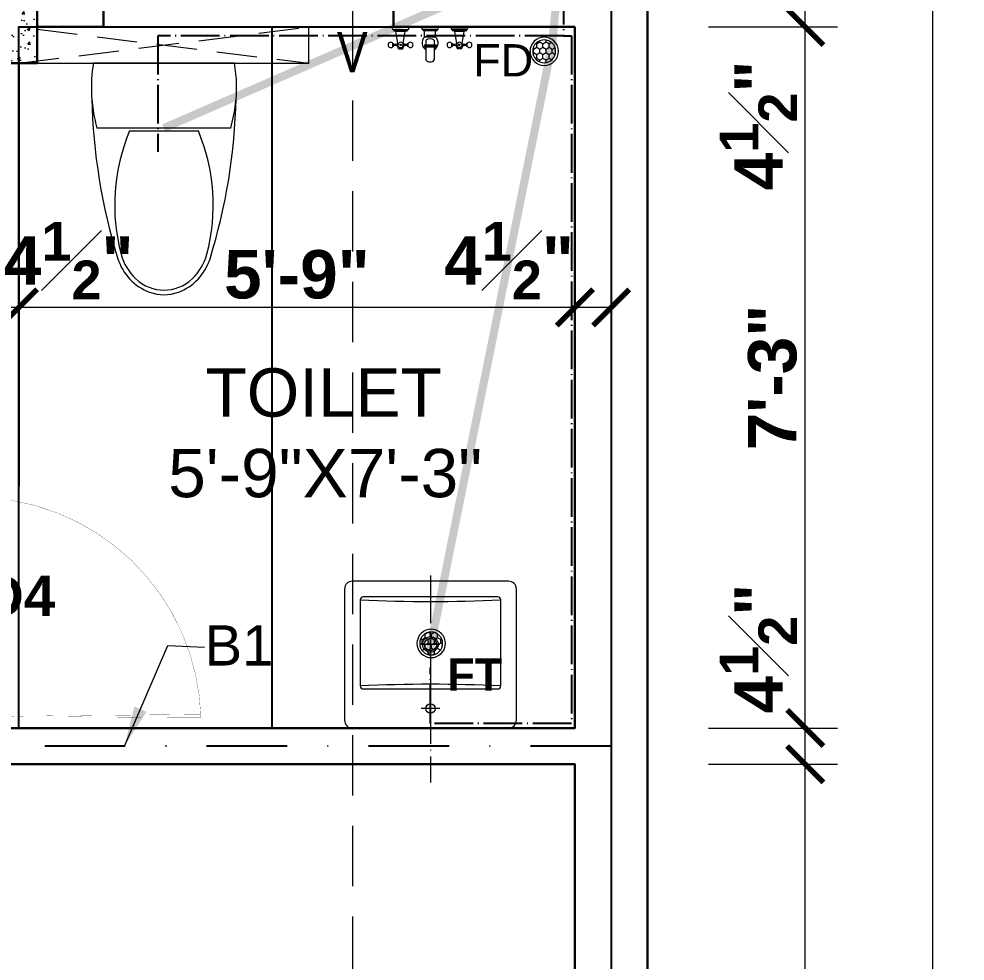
# Model space of a CAD drawing. Header units: feet. Extents: x 12125 to 16886, y -11859 to -10215.
# Drawn here: x 14050.3 to 14167.7, y -11388.4 to -11271.5 of the extents above; entities that cross this region are included whole.
import ezdxf

# ---------------------------------------------------------------- set-up
doc = ezdxf.new("R2010")
doc.units = ezdxf.units.FT
doc.header["$MEASUREMENT"] = 0
doc.header["$PDMODE"] = 2
for name, pattern in [('ACAD_ISO04W100', [30, 24, -3, 0, -3]), ('CENTER2', [1.125, 0.75, -0.125, 0.125, -0.125]), ('DASHDOT', [1, 0.5, -0.25, 0, -0.25]), ('DASHED', [0.75, 0.5, -0.25])]:
    doc.linetypes.add(name, pattern=pattern)
doc.layers.get('0').update_dxf_attribs({"lineweight": 30})
doc.layers.add('0 PL WASTE PIPE', color=5, linetype='Continuous')
for name, color, linetype, lineweight in [('BEAM', 3, 'Continuous', 15), ('BLK_1_FLR_1_BATH', 7, 'Continuous', 0), ('center line', 253, 'ACAD_ISO04W100', 5), ('DIM 01', 7, 'Continuous', 9), ('DOTTED', 15, 'DASHED', 18), ('FIX', 212, 'Continuous', 13), ('HATCH', 9, 'Continuous', 20), ('JOINERY TEXT', 193, 'Continuous', 0), ('P-SOIL', 6, 'Continuous', 18), ('P-WASTE', 130, 'Continuous', 18), ('PL-C.W.S', 90, 'ACAD_ISO04W100', 25), ('SANIT_FIXTURES', 13, 'Continuous', 15), ('SANTRY TEXT', 174, 'Continuous', 9), ('TEXT', 7, 'Continuous', 30), ('WALL', 10, 'Continuous', 30), ('WINDOW', 150, 'Continuous', 20)]:
    doc.layers.add(name, color=color, linetype=linetype, lineweight=lineweight)
doc.layers.add('BLK_1_FLR_1_BLT_UP_AREA', color=25, linetype='Continuous', true_color=0x995f4c, plot=False)
for name, color, linetype, plot in [('BLK_1_FLR_1_REGULAR_ROOM_4', 1, 'Continuous', False), ('BLK_1_FLR_1_WATER_CLOSET', 1, 'Continuous', False), ('BLK_1_FLR_1_WC_BATH', 4, 'Continuous', False)]:
    doc.layers.add(name, color=color, linetype=linetype, plot=plot)
doc.styles.add('AR. FOOT', font='arialbd.ttf')
doc.styles.add('AR. TEXT 01', font='arialbd.ttf')
doc.styles.add('p.h tex', font='techb___.ttf')
doc.styles.get("Standard").update_dxf_attribs({"font": 'ARIALN.TTF'})
doc.styles.add('TEX02', font='GARA.TTF')
doc.dimstyles.new('DIM 50', dxfattribs={"dimtxt": 6, "dimasz": 3, "dimexe": 6, "dimexo": 4, "dimgap": 0.3125, "dimtad": 1, "dimzin": 3, "dimdsep": 46, "dimlunit": 4, "dimtxsty": 'AR. TEXT 01', "dimblk": 'DOT', "dimcen": 0.09, "dimclrd": 256, "dimclre": 256, "dimclrt": 256, "dimazin": 0, "dimtfac": 0.8, "dimtofl": 0, "dimtmove": 1, "dimatfit": 3, "dimfxl": 6, "dimfxlon": 1, "dimfrac": 1, "dimtolj": 1, "dimtzin": 0, "dimlwd": -1, "dimlwe": -1, "dimarcsym": 1})

# ---------------------------------------------------------------- blocks, each defined once
blk = doc.blocks.new('D4')
for points in [[(-99.99999999417923, 1150.954666669233), (-48.39999999734573, 1150.954666669233), (-48.39999999734573, 1133.333333337214), (0, 1133.333333337214), (0, 1200), (-99.99999999417923, 1200), (-99.99999999417923, 1150.954666669233)], [(-99.99999999417923, 49.04533333076688), (-48.39999999734573, 49.04533333076688), (-48.39999999734573, 66.66666666278616), (0, 66.66666666278616), (0, 0), (-99.99999999417923, 0), (-99.99999999417923, 49.04533333076688)]]:
    blk.add_lwpolyline(points)
at = {"const_width": 1.11851519999287}
blk.add_lwpolyline([(-48.39999999734573, 1142.144000003223, 0.38341128429114), (-1083.385599992936, 51.76962119228118, 0.4142135623731)], format="xyb", dxfattribs=at)
blk.add_lwpolyline([(-1083.385599992936, 51.76962119228118), (-58.07999999960884, 51.76962119228118), (-58.07999999960884, 67.47881549099111), (-1083.385599992936, 67.47881549099111)], dxfattribs=at)
blk = doc.blocks.new('ERFE')
at = {"layer": 'WALL', "color": 3, "linetype": 'DASHED', "lineweight": 20, "ltscale": 15}
blk.add_line((80619.29687633963, -78807.71996937633), (80619.29687633963, -79458.93725213372), dxfattribs=at)
blk = doc.blocks.new('_ArchTick')
at = {"color": 0, "linetype": 'ByBlock', "const_width": 0.15}
blk.add_lwpolyline([(-0.5, -0.5), (0.5, 0.5)], dxfattribs=at)
blk = doc.blocks.new('*D56')
at = {"layer": 'Defpoints', "color": 0, "transparency": 16777216}
for p in [(14110.3702731766, -11363.95311382757), (14147.86980610565, -11363.95311382757), (14110.69619532392, -11531.95311382737)]:
    blk.add_point(p, dxfattribs=at)
at = {"layer": 'DIM 01', "transparency": 16777216}
for p, q in [((14135.86980610565, -11363.95311382757), (14151.86980610565, -11363.95311382757)), ((14147.86980610565, -11531.95311382737), (14147.86980610565, -11363.95311382757)), ((14135.86980610565, -11531.95311382737), (14151.86980610565, -11531.95311382737))]:
    blk.add_line(p, q, dxfattribs=at)
at = {"layer": 'DIM 01', "transparency": 16777216, "xscale": 4.5, "yscale": 4.5, "zscale": 4.5}
for p, rotation in [((14147.86980610565, -11363.95311382757), 90), ((14147.86980610565, -11531.95311382737), 270)]:
    blk.add_blockref('_ArchTick', p, dxfattribs=dict(at, rotation=rotation))
at = {"layer": 'DIM 01', "transparency": 16777216, "insert": (14143.80980610565, -11447.95311382747), "char_height": 6, "attachment_point": 5, "rotation": 90, "style": 'AR. TEXT 01'}
blk.add_mtext('\\A1;14\'-0"', dxfattribs=at)
blk = doc.blocks.new('*D64')
at = {"layer": 'Defpoints', "color": 0, "transparency": 16777216}
for p in [(14110.3702731766, -11359.45311382757), (14147.86980610579, -11359.45311382757), (14110.3702731766, -11363.95311382757)]:
    blk.add_point(p, dxfattribs=at)
at = {"layer": 'DIM 01', "transparency": 16777216}
for p, q in [((14135.86980610579, -11359.45311382757), (14151.86980610579, -11359.45311382757)), ((14147.86980610579, -11363.95311382757), (14147.86980610579, -11359.45311382757)), ((14135.86980610579, -11363.95311382757), (14151.86980610579, -11363.95311382757))]:
    blk.add_line(p, q, dxfattribs=at)
at = {"layer": 'DIM 01', "transparency": 16777216, "xscale": 4.5, "yscale": 4.5, "zscale": 4.5}
for p, rotation in [((14147.86980610579, -11359.45311382757), 90), ((14147.86980610579, -11363.95311382757), 270)]:
    blk.add_blockref('_ArchTick', p, dxfattribs=dict(at, rotation=rotation))
at = {"layer": 'DIM 01', "transparency": 16777216, "insert": (14142.05540610539, -11349.58791213409), "char_height": 6, "attachment_point": 5, "rotation": 90, "style": 'AR. TEXT 01'}
blk.add_mtext('\\A1;4{\\H0.800000x;\\S1#2;}"', dxfattribs=at)
blk = doc.blocks.new('*D65')
at = {"layer": 'Defpoints', "color": 0, "transparency": 16777216}
for p in [(14119.27765535157, -11272.45311382738), (14147.86980610585, -11272.45311382738), (14110.3702731766, -11359.45311382757)]:
    blk.add_point(p, dxfattribs=at)
at = {"layer": 'DIM 01', "transparency": 16777216}
for p, q in [((14135.86980610585, -11272.45311382738), (14151.86980610585, -11272.45311382738)), ((14147.86980610585, -11359.45311382757), (14147.86980610585, -11272.45311382738)), ((14135.86980610585, -11359.45311382757), (14151.86980610585, -11359.45311382757))]:
    blk.add_line(p, q, dxfattribs=at)
at = {"layer": 'DIM 01', "transparency": 16777216, "xscale": 4.5, "yscale": 4.5, "zscale": 4.5}
for p, rotation in [((14147.86980610585, -11272.45311382738), 90), ((14147.86980610585, -11359.45311382757), 270)]:
    blk.add_blockref('_ArchTick', p, dxfattribs=dict(at, rotation=rotation))
at = {"layer": 'DIM 01', "transparency": 16777216, "insert": (14143.80980610585, -11315.95311382748), "char_height": 6, "attachment_point": 5, "rotation": 90, "style": 'AR. TEXT 01'}
blk.add_mtext('\\A1;7\'-3"', dxfattribs=at)
blk = doc.blocks.new('sdddd')
at = {"layer": 'SANIT_FIXTURES'}
for p, q in [((-7792.083423948071, -3616.346162674101), (-7811.708423948073, -3616.346162674101)), ((-7792.58342394807, -3625.346162674101), (-7811.208423948071, -3625.346162674101)), ((-7806.680395787338, -3625.757878674102), (-7797.111451108803, -3625.757878674102))]:
    blk.add_line(p, q, dxfattribs=at)
blk.add_lwpolyline([(-7792.58342394807, -3625.346162674101), (-7792.076756948073, -3623.083121674103), (-7791.834176948071, -3620.889556674101), (-7791.834176948071, -3618.576229674101), (-7792.083423948071, -3616.346162674101)], dxfattribs=at)
for centre, radius, start, end in [((-7791.395923948073, -3619.731579674101), 20.592686, 170.5376780000036, 187.7399459999901), ((-7730.922888207712, -3619.479595447221), 81.01801189103007, 181.2223680168524, 197.2477400730175), ((-7872.868959688426, -3619.479595447221), 81.01801189103007, 342.7522599269825, 358.7776319831216), ((-7791.395923948073, -3619.731579674101), 20.592686, 187.7399459999901, 195.8219819999825), ((-7781.975828472768, -3636.054682683989), 26.76452538376518, 157.3737438774446, 194.7785650587811), ((-7821.816018423373, -3636.054682683989), 26.76452538376518, 345.2214349412189, 22.62625612255539), ((-7800.861930238709, -3641.037048047684), 7.232275013395811, 194.7785650587811, 226.8542646013837), ((-7802.929916657433, -3641.037048047684), 7.232275013395811, 313.1457353986163, 345.2214349412189), ((-7801.354306484106, -3641.346086278652), 7.270279032960909, 197.2477400730175, 249.5476091936273), ((-7802.437541412036, -3641.346086278652), 7.270279032960909, 290.4523908063726, 342.7522599269825), ((-7801.89592344807, -3642.140230891011), 5.720271593154731, 226.8542646013837, 313.1457353986163), ((-7801.89592394807, -3642.79838569206), 5.720271593154731, 249.5476091936273, 290.4523908063726)]:
    blk.add_arc(centre, radius, start, end, dxfattribs=at)
blk = doc.blocks.new('ddd')
at = {"layer": 'center line', "ltscale": 0.25}
blk.add_line((-759.1649536995117, -5633.062051587941), (-733.0938343068538, -5633.062051587941), dxfattribs=at)
at = {"layer": 'FIX'}
for p, q in [((-750.4793203349564, -5631.879542964188), (-750.4793203349564, -5634.244560211723)), ((-742.4084541934861, -5631.879542964188), (-742.4084541934861, -5634.244560211723)), ((-749.2968117111923, -5633.062051587941), (-752.0555297461124, -5633.062051587941)), ((-741.2259455697221, -5633.062051587941), (-743.5909628172521, -5633.062051587941))]:
    blk.add_line(p, q, dxfattribs=at)
for points in [[(-758.4517612796371, -5623.219531903188), (-758.4517612796371, -5642.904571272694, 0.4142135623731), (-757.4675093111618, -5643.888823241169), (-740.9320762407768, -5643.888823241169, 0.4142135623731), (-739.9478242723017, -5642.904571272694), (-739.9478242723017, -5623.219531903188, 0.4142135623731), (-740.9320762407768, -5622.235279934713), (-757.4675093111618, -5622.235279934713, 0.4142135623731)], [(-756.4832573426863, -5624.597484659023), (-756.4832573426863, -5641.526618516826, 0.4142135623731), (-756.0895565552963, -5641.920319304219), (-745.262784902068, -5641.920319304219, 0.4142135623731), (-744.8690841146782, -5641.526618516826), (-744.8690841146745, -5624.597484659054, 0.41421356237232), (-745.2627849020648, -5624.203783871664), (-756.0895565552963, -5624.203783871634, 0.4142135623731)]]:
    blk.add_lwpolyline(points, format="xyb", close=True, dxfattribs=at)
for centre, radius in [((-750.4793203349564, -5633.062051587941), 0.9856582300699962), ((-750.4793203349564, -5633.062051587941), 0.7888078363749385), ((-742.4084541934861, -5633.062051587941), 0.5919574426798802)]:
    blk.add_circle(centre, radius, dxfattribs=at)
for centre, radius, start, end in [((-955.3021549747315, -5633.062051587941), 199.4094488131293, 357.4539399452814, 2.54606005471874), ((-546.0501864825728, -5633.062051587941), 199.4094488131879, 177.4539399452812, 182.5460600547187)]:
    blk.add_arc(centre, radius, start, end, dxfattribs=at)
blk = doc.blocks.new('fdfff')
at = {"layer": 'FIX'}
for p, q in [((-439.9936460015013, -5099.794814732304, 0.20762841340752), (-439.9936460015013, -5098.092338620205, 0.20762841340752)), ((-439.7870236596209, -5098.078081011102, 0.22817528969225), (-439.7870236596209, -5099.809340666404, 0.20762841340752)), ((-439.6376845878258, -5098.23440669429, 0.22817528969225), (-439.6376845878258, -5099.652746658321, 0.22817528969225)), ((-438.2163880382141, -5098.639274051369, 1.070132213926159), (-439.5423170475113, -5098.413384540116, 1.070132213926159)), ((-439.5423170475113, -5098.413384540116, 1.070132213926159), (-439.5423170475113, -5099.473768812393, 1.070132213926159)), ((-437.8761535013033, -5098.079588376322, 1.070132213926159), (-438.205106988811, -5098.079588376322, 1.070132213926159)), ((-438.205106988811, -5098.079588376322, 1.070132213926159), (-438.205106988811, -5098.110718818439, 1.070132213926159)), ((-437.9572165929129, -5098.160090196818, 1.070132213926159), (-438.1241469305241, -5098.160090196818, 1.070132213926159)), ((-437.8761535013033, -5098.079588376322, 1.070132213926159), (-437.8761535013033, -5098.110718818439, 1.070132213926159)), ((-438.2163880382141, -5099.247879301241, 1.070132213926159), (-439.5423170475113, -5099.473768812393, 1.070132213926159)), ((-438.1502720053247, -5098.557215489591, 1.070132213926159), (-437.9310915181995, -5098.557215489591, 1.070132213926159)), ((-438.1502720053247, -5099.329937862909, 1.070132213926159), (-437.9310915181995, -5099.329937862909, 1.070132213926159)), ((-437.8564111968151, -5098.635829710431, 1.070132213926159), (-437.8564111968151, -5098.711869751176, 1.070132213926159)), ((-437.8564111968151, -5099.251323642151, 1.070132213926159), (-437.8564111968151, -5099.17528360142, 1.070132213926159)), ((-437.7329530385032, -5098.636270803428, 1.070132213926159), (-437.7329530385032, -5099.250882549073, 1.070132213926159)), ((-437.6711387261166, -5098.666774950295, 1.070132213926159), (-437.7329530385032, -5098.666774950295, 1.070132213926159)), ((-437.6711387261166, -5099.220378402307, 1.070132213926159), (-437.7329530385032, -5099.220378402307, 1.070132213926159)), ((-437.6711387261166, -5098.666774950295, 1.070132213926159), (-437.6711387261166, -5099.220378402307, 1.070132213926159)), ((-437.6100551688286, -5098.729148853403, 1.070132213926159), (-437.6100551688286, -5099.158004499201, 1.070132213926159)), ((-438.205106988811, -5099.807564976261, 1.070132213926159), (-438.205106988811, -5099.776434534056, 1.070132213926159)), ((-437.8761535013033, -5099.807564976261, 1.070132213926159), (-438.205106988811, -5099.807564976261, 1.070132213926159)), ((-437.9572165929129, -5099.727063155762, 1.070132213926159), (-438.1241469305241, -5099.727063155762, 1.070132213926159)), ((-437.8761535013033, -5099.807564976261, 1.070132213926159), (-437.8761535013033, -5099.776434534056, 1.070132213926159)), ((-439.9936460015013, -5101.40166845412, -0.64357942327109), (-439.9936460015013, -5103.104144566191, -0.64357942327109)), ((-439.7870236596209, -5101.387410844953, -0.62303254698635), (-439.7870236596209, -5103.118670500254, -0.64357942327109)), ((-439.6376845878258, -5101.544018196008, -0.62303254698635), (-439.6376845878258, -5102.962076492151, -0.62303254698635)), ((-438.9074385237178, -5101.628709930708, 1.070132213926159), (-438.9074385237178, -5102.899841888831, 1.070132213926159)), ((-438.0423340749984, -5102.888360252912, 1.070132213926159), (-438.0423340749984, -5101.579353504671, 1.070132213926159)), ((-438.0177171031244, -5102.894312139317, 1.070132213926159), (-438.0177171031244, -5101.573401618288, 1.070132213926159)), ((-437.8198283457022, -5101.573401618288, 1.070132213926159), (-437.8198283457022, -5102.894312139317, 1.070132213926159)), ((-437.7952113737118, -5101.579353504671, 1.070132213926159), (-437.7952113737118, -5102.888360252912, 1.070132213926159)), ((-438.9422280378346, -5101.643157002909, 1.070132213926159), (-439.6376845878258, -5101.643157002909, 1.070132213926159)), ((-438.9422280378346, -5101.643157002909, 1.070132213926159), (-438.9422280378346, -5102.885394816667, 1.070132213926159)), ((-438.5638060339259, -5101.784066761458), (-438.0423340749984, -5101.784066761458)), ((-437.7952113737118, -5101.784066761458), (-436.3390548183232, -5101.784066761458)), ((-438.9422280378346, -5102.885394816667, 1.070132213926159), (-439.6376845878258, -5102.885394816667, 1.070132213926159)), ((-438.5638060339259, -5102.74448505808), (-438.0423340749984, -5102.74448505808)), ((-437.7952113737118, -5102.74448505808), (-436.3390548183232, -5102.74448505808)), ((-439.9936460015013, -5104.733495657638, 0.20762841340752), (-439.9936460015013, -5106.435971769708, 0.20762841340752)), ((-439.7870236596209, -5106.450229378868, 0.22817528969225), (-439.7870236596209, -5104.718969723559, 0.20762841340752)), ((-437.8761535013033, -5104.720745413695, 1.070132213926159), (-438.205106988811, -5104.720745413695, 1.070132213926159)), ((-438.205106988811, -5104.720745413695, 1.070132213926159), (-438.205106988811, -5104.751875855887, 1.070132213926159)), ((-437.9572165929129, -5104.801247234149, 1.070132213926159), (-438.1241469305241, -5104.801247234149, 1.070132213926159)), ((-437.8761535013033, -5104.720745413695, 1.070132213926159), (-437.8761535013033, -5104.751875855887, 1.070132213926159)), ((-439.6376845878258, -5106.293903695674, 0.22817528969225), (-439.6376845878258, -5104.875563731662, 0.22817528969225)), ((-438.2163880382141, -5105.280431088729, 1.070132213926159), (-439.5423170475113, -5105.054541577519, 1.070132213926159)), ((-439.5423170475113, -5105.054541577519, 1.070132213926159), (-439.5423170475113, -5106.114925849761, 1.070132213926159)), ((-438.2163880382141, -5105.889036338595, 1.070132213926159), (-439.5423170475113, -5106.114925849761, 1.070132213926159)), ((-438.1502720053247, -5105.198372526995, 1.070132213926159), (-437.9310915181995, -5105.198372526995, 1.070132213926159)), ((-437.8564111968151, -5105.276986747828, 1.070132213926159), (-437.8564111968151, -5105.353026788449, 1.070132213926159)), ((-437.8564111968151, -5105.892480679511, 1.070132213926159), (-437.8564111968151, -5105.816440638811, 1.070132213926159)), ((-437.7329530385032, -5105.892039586477, 1.070132213926159), (-437.7329530385032, -5105.277427840883, 1.070132213926159)), ((-437.6711387261166, -5105.307931987656, 1.070132213926159), (-437.7329530385032, -5105.307931987656, 1.070132213926159)), ((-437.6711387261166, -5105.861535439689, 1.070132213926159), (-437.7329530385032, -5105.861535439689, 1.070132213926159)), ((-437.6711387261166, -5105.861535439689, 1.070132213926159), (-437.6711387261166, -5105.307931987656, 1.070132213926159)), ((-437.6100551688286, -5105.799161536561, 1.070132213926159), (-437.6100551688286, -5105.370305890772, 1.070132213926159)), ((-438.205106988811, -5106.448722013643, 1.070132213926159), (-438.205106988811, -5106.417591571428, 1.070132213926159)), ((-437.8761535013033, -5106.448722013643, 1.070132213926159), (-438.205106988811, -5106.448722013643, 1.070132213926159)), ((-438.1502720053247, -5105.971094900327, 1.070132213926159), (-437.9310915181995, -5105.971094900327, 1.070132213926159)), ((-437.9572165929129, -5106.368220193107, 1.070132213926159), (-438.1241469305241, -5106.368220193107, 1.070132213926159)), ((-437.8761535013033, -5106.448722013643, 1.070132213926159), (-437.8761535013033, -5106.417591571428, 1.070132213926159))]:
    blk.add_line(p, q, dxfattribs=at)
for centre in [(-438.0406817617186, -5098.943576676255, -0.5864398341488803), (-438.0406817617186, -5105.584733713709, -0.5864398341488803)]:
    blk.add_circle(centre, 0.0820232687790191, dxfattribs=at)
for centre, radius, start, end in [((-439.8887157135177, -5098.108106581727, 0.20762841340752), 0.1061084065881228, 16.58870761552081, 171.4540590152905), ((-439.7190729585997, -5098.057221847092, 0.22817528969225), 0.0710019746964819, 196.8581806348353, 267.4116657366103), ((-439.7263056866067, -5098.218159492842, 0.22817528969225), 0.0900981171500153, 349.6111421854599, 87.43871116543016), ((-439.6717213939118, -5098.521132158378, 1.070132213926159), 0.1683895308833376, 39.7822189855939, 78.33837664191098), ((-438.0406817617186, -5097.833033056319, 0.19733891487661), 0.2960358240422817, 303.6067164626585, 236.3932835373415), ((-438.1328376815071, -5098.083294132042, 1.070132213926159), 0.0772979055238589, 200.7807033480267, 276.5323884085066), ((-439.3257287006126, -5098.280465544776, 1.070132213926159), 1.207596362525283, 346.7515409576356, 5.720845926215266), ((-436.7556348228244, -5098.280465544776, 1.070132213926159), 1.207596362525283, 174.2791540737846, 193.2484590423643), ((-437.9484228086075, -5098.083294132042, 1.070132213926159), 0.0772979055238589, 263.4676115914934, 339.2192966519734), ((-439.6717213939118, -5099.36602119419, 1.070132213926159), 0.1683895308833376, 281.6616233580891, 320.2177810144061), ((-438.0406817617186, -5098.943576676255, -0.5864398341488803), 0.2960468548223106, 125.8538504705797, 234.1461495294202), ((-438.0979048660083, -5098.66714936601, 1.070132213926159), 0.1217693494315759, 115.4708534690639, 197.4312066331036), ((-438.0979048660083, -5099.220003986506, 1.070132213926159), 0.1217693494315759, 162.5687933668963, 244.5291465309361), ((-438.0406817617186, -5098.943576676255, -0.5864398341488803), 0.2960468548223106, 234.1461495294202, 125.8538504705797), ((-439.3257287006126, -5099.606687807725, 1.070132213926159), 1.207596362525283, 354.2791540737847, 13.24845904236436), ((-436.7556348228244, -5099.606687807725, 1.070132213926159), 1.207596362525283, 166.7515409576356, 185.7208459262151), ((-437.9834586575161, -5098.66714936601, 1.070132213926159), 0.1217693494315759, 342.5687933668964, 64.5291465309361), ((-437.9834586575161, -5099.220003986506, 1.070132213926159), 0.1217693494315759, 295.4708534690638, 17.43120663310359), ((-437.7951816226121, -5098.775857415471, 1.070132213926159), 0.1528293785214648, 65.97238845840135, 113.6181989813814), ((-437.7951816226121, -5099.11129593711, 1.070132213926159), 0.1528293785214648, 246.3818010186186, 294.0276115415987), ((-437.6874965070165, -5098.743891237326, 1.070132213926159), 0.0788320919670414, 10.77833825125858, 78.02402359804032), ((-437.6874965070165, -5099.143262115255, 1.070132213926159), 0.0788320919670414, 281.9759764019597, 349.2216617487414), ((-439.8887157135177, -5099.779046770782, 0.20762841340752), 0.1061084065881228, 188.5459409847095, 343.4112923844792), ((-439.7190729585997, -5099.829931505403, 0.22817528969225), 0.0710019746964819, 92.5883342633898, 163.1418193651646), ((-439.7263056866067, -5099.66899385977, 0.22817528969225), 0.0900981171500153, 272.5612888345698, 10.38885781454017), ((-438.0406817617186, -5100.054120296249, 0.19733891487661), 0.2960358240422817, 123.6067164626584, 56.39328353734151), ((-438.1328376815071, -5099.803859220461, 1.070132213926159), 0.0772979055238589, 83.46761159149342, 159.2192966519733), ((-437.9484228086075, -5099.803859220461, 1.070132213926159), 0.0772979055238589, 20.78070334802668, 96.53238840850656), ((-439.8887157135177, -5101.417436415628, -0.64357942327109), 0.1061084065881228, 16.58870761552081, 171.4540590152905), ((-439.7190729585997, -5101.366551680943, -0.62303254698635), 0.0710019746964819, 196.8581806348353, 267.4116657366103), ((-439.7379514951023, -5101.537042764008, -0.62303254698635), 0.1005092501170441, 356.0204226082332, 81.02943074122697), ((-438.9406922832129, -5101.597743930375, 1.070132213926159), 0.0454390328152913, 268.0631406409744, 317.0402371382626), ((-438.2591341615189, -5102.264275909736, 0.2274752523048), 0.9073167708099047, 31.95566866844981, 135.6046319082383), ((-437.9187727243988, -5102.036518843888, 1.070132213926159), 0.4735689546355308, 74.87562468803317, 105.1243753119668), ((-437.9772300153272, -5102.26426442853), 0.7580641298657237, 140.694691672089, 219.305308327911), ((-436.7657116207118, -5102.264275909736), 0.642368160172695, 311.6204880951193, 48.37951190488075), ((-439.8887157135177, -5103.088376604659, -0.64357942327109), 0.1061084065881228, 188.5459409847095, 343.4112923844792), ((-439.7190729585997, -5103.13926133934, -0.62303254698635), 0.0710019746964819, 92.5883342633898, 163.1418193651646), ((-439.7379514951023, -5102.969051924148, -0.62303254698635), 0.1005092501170441, 278.970569258773, 3.97957739176681), ((-438.9406922832129, -5102.930807889258, 1.070132213926159), 0.0454390328152913, 42.95976286234757, 91.93685935902559), ((-438.2591341615189, -5102.264275909736, 0.2274752523048), 0.9073167708099047, 224.3953680917617, 328.0443313315501), ((-437.9187727243988, -5102.431194913719, 1.070132213926159), 0.4735689546355308, 254.8756246880333, 285.1243753119667), ((-439.8887157135177, -5104.749263619094, 0.20762841340752), 0.1061084065881228, 16.58870761552081, 171.4540590152905), ((-439.7190729585997, -5104.698378884473, 0.22817528969225), 0.0710019746964819, 196.8581806348353, 267.4116657366103), ((-439.7263056866067, -5104.859316530208, 0.22817528969225), 0.0900981171500153, 349.6111421854599, 87.43871116543016), ((-438.0406817617186, -5104.474190093693, 0.19733891487661), 0.2960358240422817, 303.6067164626585, 236.3932835373415), ((-438.1328376815071, -5104.724451169408, 1.070132213926159), 0.0772979055238589, 200.7807033480267, 276.5323884085066), ((-439.3257287006126, -5104.921622582267, 1.070132213926159), 1.207596362525283, 346.7515409576356, 5.720845926215266), ((-436.7556348228244, -5104.921622582267, 1.070132213926159), 1.207596362525283, 174.2791540737846, 193.2484590423643), ((-437.9484228086075, -5104.724451169408, 1.070132213926159), 0.0772979055238589, 263.4676115914934, 339.2192966519734), ((-439.6286175491114, -5105.077071024918, 1.070132213926159), 0.089192783151332, 14.63098900816078, 95.83457521870675), ((-438.0406817617186, -5105.584733713709, -0.5864398341488803), 0.2960468548223106, 125.8538504705797, 234.1461495294202), ((-438.0979048660083, -5105.308306403407, 1.070132213926159), 0.1217693494315759, 115.4708534690639, 197.4312066331036), ((-438.0979048660083, -5105.861161023888, 1.070132213926159), 0.1217693494315759, 162.5687933668963, 244.5291465309361), ((-438.0406817617186, -5105.584733713709, -0.5864398341488803), 0.2960468548223106, 234.1461495294202, 125.8538504705797), ((-437.9834586575161, -5105.308306403407, 1.070132213926159), 0.1217693494315759, 342.5687933668964, 64.5291465309361), ((-437.9834586575161, -5105.861161023888, 1.070132213926159), 0.1217693494315759, 295.4708534690638, 17.43120663310359), ((-437.7951816226121, -5105.417014452876, 1.070132213926159), 0.1528293785214648, 65.97238845840135, 113.6181989813814), ((-437.7951816226121, -5105.752452974477, 1.070132213926159), 0.1528293785214648, 246.3818010186186, 294.0276115415987), ((-437.6874965070165, -5105.38504827473, 1.070132213926159), 0.0788320919670414, 10.77833825125858, 78.02402359804032), ((-437.6874965070165, -5105.784419152609, 1.070132213926159), 0.0788320919670414, 281.9759764019597, 349.2216617487414), ((-439.8887157135177, -5106.42020380818, 0.20762841340752), 0.1061084065881228, 188.5459409847095, 343.4112923844792), ((-439.7190729585997, -5106.471088542879, 0.22817528969225), 0.0710019746964819, 92.5883342633898, 163.1418193651646), ((-439.7263056866067, -5106.310150897129, 0.22817528969225), 0.0900981171500153, 272.5612888345698, 10.38885781454017), ((-439.6286175491114, -5106.092396402408, 1.070132213926159), 0.089192783151332, 264.1654247812933, 345.3690109918392), ((-438.0406817617186, -5106.695277333725, 0.19733891487661), 0.2960358240422817, 123.6067164626584, 56.39328353734151), ((-438.1328376815071, -5106.445016257822, 1.070132213926159), 0.0772979055238589, 83.46761159149342, 159.2192966519733), ((-439.3257287006126, -5106.247844845158, 1.070132213926159), 1.207596362525283, 354.2791540737847, 13.24845904236436), ((-436.7556348228244, -5106.247844845158, 1.070132213926159), 1.207596362525283, 166.7515409576356, 185.7208459262151), ((-437.9484228086075, -5106.445016257822, 1.070132213926159), 0.0772979055238589, 20.78070334802668, 96.53238840850656)]:
    blk.add_arc(centre, radius, start, end, dxfattribs=at)
blk = doc.blocks.new('*D137')
at = {"layer": 'Defpoints', "color": 0, "transparency": 16777216}
for p in [(14119.27765535157, -11267.95311382738), (14147.86980610594, -11267.95311382738), (14119.27765535157, -11272.45311382738)]:
    blk.add_point(p, dxfattribs=at)
at = {"layer": 'DIM 01', "transparency": 16777216}
for p, q in [((14135.86980610594, -11267.95311382738), (14151.86980610594, -11267.95311382738)), ((14147.86980610594, -11272.45311382738), (14147.86980610594, -11267.95311382738)), ((14135.86980610594, -11272.45311382738), (14151.86980610594, -11272.45311382738))]:
    blk.add_line(p, q, dxfattribs=at)
at = {"layer": 'DIM 01', "transparency": 16777216, "xscale": 4.5, "yscale": 4.5, "zscale": 4.5}
for p, rotation in [((14147.86980610594, -11267.95311382738), 90), ((14147.86980610594, -11272.45311382738), 270)]:
    blk.add_blockref('_ArchTick', p, dxfattribs=dict(at, rotation=rotation))
at = {"layer": 'DIM 01', "transparency": 16777216, "insert": (14142.05540610562, -11284.66549376523), "char_height": 6, "attachment_point": 5, "rotation": 90, "style": 'AR. TEXT 01'}
blk.add_mtext('\\A1;4{\\H0.800000x;\\S1#2;}"', dxfattribs=at)
blk = doc.blocks.new('*D146')
at = {"layer": 'Defpoints', "color": 0, "transparency": 16777216}
for p in [(14111.49684385872, -10934.95311382776), (14163.70377904877, -10934.95311382776), (14119.27765535156, -11540.95311382738)]:
    blk.add_point(p, dxfattribs=at)
at = {"layer": 'DIM 01', "transparency": 16777216}
for p, q in [((14151.70377904877, -10934.95311382776), (14167.70377904877, -10934.95311382776)), ((14163.70377904877, -11540.95311382738), (14163.70377904877, -10934.95311382776)), ((14151.70377904877, -11540.95311382738), (14167.70377904877, -11540.95311382738))]:
    blk.add_line(p, q, dxfattribs=at)
at = {"layer": 'DIM 01', "transparency": 16777216, "xscale": 4.5, "yscale": 4.5, "zscale": 4.5}
for p, rotation in [((14163.70377904877, -10934.95311382776), 90), ((14163.70377904877, -11540.95311382738), 270)]:
    blk.add_blockref('_ArchTick', p, dxfattribs=dict(at, rotation=rotation))
at = {"layer": 'DIM 01', "transparency": 16777216, "insert": (14159.64377904877, -11237.95311382757), "char_height": 6, "attachment_point": 5, "rotation": 90, "style": 'AR. TEXT 01'}
blk.add_mtext('\\A1;50\'-6"', dxfattribs=at)
blk = doc.blocks.new('*D149')
at = {"layer": 'Defpoints', "color": 0, "transparency": 16777216}
for p in [(14119.27765535156, -11307.25307233145), (14119.27765535156, -11309.54713184464), (14123.77765535156, -11309.54713184464)]:
    blk.add_point(p, dxfattribs=at)
at = {"layer": 'DIM 01', "transparency": 16777216}
for p, q in [((14119.27765535156, -11305.54713184464), (14119.27765535156, -11303.25307233145)), ((14123.77765535156, -11305.54713184464), (14123.77765535156, -11303.25307233145)), ((14123.77765535156, -11307.25307233145), (14119.27765535156, -11307.25307233145))]:
    blk.add_line(p, q, dxfattribs=at)
at = {"layer": 'DIM 01', "transparency": 16777216, "xscale": 4.5, "yscale": 4.5, "zscale": 4.5, "rotation": 180}
blk.add_blockref('_ArchTick', (14119.27765535156, -11307.25307233145), dxfattribs=at)
at = {"layer": 'DIM 01', "transparency": 16777216, "xscale": 4.5, "yscale": 4.5, "zscale": 4.5}
blk.add_blockref('_ArchTick', (14123.77765535156, -11307.25307233145), dxfattribs=at)
at = {"layer": 'DIM 01', "transparency": 16777216, "insert": (14111.1129912827, -11301.43867233145), "char_height": 6, "attachment_point": 5, "style": 'AR. TEXT 01'}
blk.add_mtext('\\A1;4{\\H0.800000x;\\S1#2;}"', dxfattribs=at)
blk = doc.blocks.new('*D150')
at = {"layer": 'Defpoints', "color": 0, "transparency": 16777216}
for p in [(14050.27765535154, -11307.25307233142), (14050.27765535154, -11307.25307233145), (14119.27765535156, -11309.54713184464)]:
    blk.add_point(p, dxfattribs=at)
at = {"layer": 'DIM 01', "transparency": 16777216}
for p, q in [((14050.27765535154, -11303.25307233142), (14050.27765535154, -11303.25307233145)), ((14119.27765535156, -11305.54713184464), (14119.27765535156, -11303.25307233145)), ((14119.27765535156, -11307.25307233145), (14050.27765535154, -11307.25307233145))]:
    blk.add_line(p, q, dxfattribs=at)
at = {"layer": 'DIM 01', "transparency": 16777216, "xscale": 4.5, "yscale": 4.5, "zscale": 4.5, "rotation": 180}
blk.add_blockref('_ArchTick', (14050.27765535154, -11307.25307233145), dxfattribs=at)
at = {"layer": 'DIM 01', "transparency": 16777216, "xscale": 4.5, "yscale": 4.5, "zscale": 4.5}
blk.add_blockref('_ArchTick', (14119.27765535156, -11307.25307233145), dxfattribs=at)
at = {"layer": 'DIM 01', "transparency": 16777216, "insert": (14084.77765535155, -11303.18707233145), "char_height": 6, "attachment_point": 5, "style": 'AR. TEXT 01'}
blk.add_mtext('\\A1;5\'-9"', dxfattribs=at)
blk = doc.blocks.new('*D151')
at = {"layer": 'Defpoints', "color": 0, "transparency": 16777216}
for p in [(14045.77765535154, -11307.25307233145), (14050.27765535154, -11307.25307233142), (14045.77765535154, -11313.4489515853)]:
    blk.add_point(p, dxfattribs=at)
at = {"layer": 'DIM 01', "transparency": 16777216}
for p, q in [((14045.77765535154, -11309.4489515853), (14045.77765535154, -11303.25307233145)), ((14050.27765535154, -11303.25307233142), (14050.27765535154, -11303.25307233145)), ((14050.27765535154, -11307.25307233145), (14045.77765535154, -11307.25307233145))]:
    blk.add_line(p, q, dxfattribs=at)
at = {"layer": 'DIM 01', "transparency": 16777216, "xscale": 4.5, "yscale": 4.5, "zscale": 4.5, "rotation": 180}
blk.add_blockref('_ArchTick', (14045.77765535154, -11307.25307233145), dxfattribs=at)
at = {"layer": 'DIM 01', "transparency": 16777216, "xscale": 4.5, "yscale": 4.5, "zscale": 4.5}
blk.add_blockref('_ArchTick', (14050.27765535154, -11307.25307233145), dxfattribs=at)
at = {"layer": 'DIM 01', "transparency": 16777216, "insert": (14056.46026448531, -11301.43867233145), "char_height": 6, "attachment_point": 5, "style": 'AR. TEXT 01'}
blk.add_mtext('\\A1;4{\\H0.800000x;\\S1#2;}"', dxfattribs=at)
blk = doc.blocks.new('SDSD')
at = {"layer": 'P-WASTE'}
h = blk.add_hatch(dxfattribs=at)
h.set_pattern_fill('HONEY', color=1, scale=5, angle=89.99999999999999, style=0)
h.set_pattern_definition([(90, (-50211.70994705233, 107515.0274732832), (-0.9610410944236026, 1.664572011413838), [1.109714674275892, -2.219429348551784]), (210.0000000065067, (-50211.70994705233, 107515.0274732832), (-0.9610411007230739, -1.664572007776834), [1.109714674057612, -2.219429348115224]), (149.9999999934931, (-50211.70994705233, 107515.0274732832), (-1.922082195146676, 3.6370019e-09), [-2.219429348115224, 1.109714674057612])])
edge = h.paths.add_edge_path()
edge.add_ellipse((782.6991829816105, -7166.742797922514), major_axis=(2.510997668090563, 2.510997668090568), ratio=0.9999999999971, start_angle=0, end_angle=360, ccw=False)
at = {"layer": 'P-WASTE', "extrusion": (0, 0, -1)}
for centre, major_axis, ratio, start_param, end_param in [((782.6991829816105, -7166.742797922309), (3.113637108428522, 3.113637108428522), 0.99999999999766, 3.141592653458931, 9.424777960638515), ((782.6991829816105, -7166.742797922514), (3.113637108428516, 3.113637108428521), 0.9999999999953298, 3.141592653458931, 9.424777960638515), ((782.6991829816105, -7166.742797922309), (2.510997668090565, 2.510997668090568), 0.9999999999971, 3.141592653459396, 9.424777960638982), ((782.6991829816105, -7166.742797922514), (2.510997668090565, 2.510997668090568), 0.9999999999971, 3.141592653459396, 9.424777960638982)]:
    blk.add_ellipse(centre, major_axis=major_axis, ratio=ratio, start_param=start_param, end_param=end_param, dxfattribs=at)
blk = doc.blocks.new('_Dot')
at = {"color": 0, "linetype": 'ByBlock', "lineweight": -2}
blk.add_line((-0.5, 0), (-1, 0), dxfattribs=at)
at = {"color": 0, "linetype": 'ByBlock', "const_width": 0.5}
blk.add_lwpolyline([(-0.25, 0, 1), (0.25, 0, 1)], format="xyb", close=True, dxfattribs=at)
blk = doc.blocks.new('WQE')
at = {"layer": 'HATCH', "ltscale": 5}
h = blk.add_hatch(dxfattribs=at)
h.set_pattern_fill('AR-CONC', color=256, scale=0.5)
h.set_pattern_definition([(50, (39240.48538057446, 33104.27790555694), (3.586300913003767, -0.3137606749129755), [0.375, -4.125]), (355, (39240.48538057446, 33104.27790555694), (-0.6937566680650002, 3.760960668500056), [0.3, -3.299999999999998]), (100.45144446, (39240.78423897947, 33104.25175883693), (2.89254423363556, 3.447199954843146), [0.3187009599999995, -3.505710559999995]), (46.18419999999998, (39240.48538057446, 33105.27790555693), (5.33620665335786, -0.8275964039653825), [0.5624999999999992, -6.187499999999992]), (96.63563549, (39240.93006429946, 33105.20893902193), (4.673309728371141, 4.870593003872752), [0.47805171, -5.258568799999999]), (351.1841639899997, (39240.48538057446, 33105.27790555693), (4.673309725273866, 4.87059300134995), [0.45, -4.950000004999997]), (21, (39240.98538057446, 33105.02790555693), (2.984535260592307, -2.013094453326694), [0.375, -4.125]), (326.0000000000001, (39240.98538057446, 33105.02790555693), (1.216576659607909, 3.625750225234265), [0.3, -3.299999999999998]), (71.45144473999999, (39241.23409184446, 33104.86014768694), (4.201111883649856, 1.612655764031769), [0.31870095, -3.505710559999998]), (37.5, (39240.48538057446, 33104.27790555694), (0.0607992765864533, 1.664469269156557), [0, -3.259999999999998, 0, -3.35, 0, -3.3125]), (7.499999999999999, (39240.48538057446, 33104.27790555694), (1.315347687210743, 1.972058559411801), [0, -1.909999999999999, 0, -3.185, 0, -1.262499999999999]), (327.5, (39239.37038057447, 33104.27790555694), (2.669112180862045, -0.1127743586718988), [0, -1.25, 0, -3.9, 0, -5.174999999999998]), (317.5, (39238.87038057447, 33104.27790555694), (2.915930846711931, 0.5005249116615886), [0, -1.625, 0, -2.589999999999998, 0, -3.674999999999998])])
h.paths.add_polyline_path([(114076.7902746331, -42444.74044001671), (114076.7902746331, -42453.74044001672), (114085.7902746331, -42453.74044001672), (114085.7902746331, -42444.74044001671)])
at = {"layer": 'WALL', "color": 6, "ltscale": 5}
blk.add_lwpolyline([(114076.7902746331, -42444.74044001671), (114085.7902746331, -42444.74044001671), (114085.7902746331, -42453.74044001672), (114076.7902746331, -42453.74044001672)], close=True, dxfattribs=at)

msp = doc.modelspace()

# ---------------------------------------------------------------- linework, layer by layer
at = {"layer": '0 PL WASTE PIPE', "color": 4, "linetype": 'CENTER2', "lineweight": 0, "ltscale": 5, "const_width": 1}
msp.add_lwpolyline([(14101.25898519505, -11349.85256238149), (14116.475880667, -11274.46352562565), (14117.72517854259, -11261.20346279599)], dxfattribs=at)
at = {"layer": 'BEAM', "linetype": 'DASHDOT', "lineweight": 25, "ltscale": 20}
msp.add_line((14123.77765535156, -11361.70311382783), (13978.27765535156, -11361.70311382783), dxfattribs=at)
at = {"layer": 'BLK_1_FLR_1_BATH', "color": 3}
msp.add_lwpolyline([(14081.64649074739, -11359.4531138276), (14081.64649074739, -11272.45311382737), (14119.27765535157, -11272.45311382737), (14119.27765535157, -11359.4531138276)], close=True, dxfattribs=at)
at = {"layer": 'BLK_1_FLR_1_BLT_UP_AREA', "color": 25}
msp.add_lwpolyline([(13772.77765535156, -10934.95311382737), (14123.77765535156, -10934.95311382737), (14123.77765535156, -11540.95311382738), (13772.77765535156, -11540.95311382738), (13772.77765535156, -10934.95311382737)], dxfattribs=at)
at = {"layer": 'BLK_1_FLR_1_REGULAR_ROOM_4', "color": 1}
msp.add_lwpolyline([(13987.2776553517, -11363.95311382759), (14119.27765535156, -11363.95311382758), (14119.27765535156, -11531.95311382738), (13987.2776553517, -11531.95311382739)], close=True, dxfattribs=at)
at = {"layer": 'BLK_1_FLR_1_WATER_CLOSET', "color": 3}
msp.add_lwpolyline([(14081.64649074739, -11359.4531138276), (14050.27765535156, -11359.4531138276), (14050.27765535156, -11272.45311382737), (14081.64649074739, -11272.45311382737)], close=True, dxfattribs=at)
at = {"layer": 'BLK_1_FLR_1_WC_BATH', "color": 3, "true_color": 0x00ff00}
msp.add_lwpolyline([(14119.27765535169, -11272.45311382737), (14119.27765535169, -11359.4531138276), (14050.27765535154, -11359.4531138276), (14050.27765535154, -11272.45311382737), (14119.27765535169, -11272.45311382737)], close=True, dxfattribs=at)
at = {"layer": 'center line'}
msp.add_line((14123.77765535156, -11558.95311382735), (14123.77765535156, -10934.95311382737), dxfattribs=at)
at = {"layer": 'DOTTED', "ltscale": 10}
for p, q in [((14050.27765535156, -11276.95311382715), (14086.27765535156, -11272.45311382718)), ((14052.52765535153, -11272.73436382718), (14086.27765535156, -11276.95311382718))]:
    msp.add_line(p, q, dxfattribs=at)
at = {"layer": 'P-SOIL', "linetype": 'DASHED', "lineweight": 18, "ltscale": 10, "const_width": 1}
msp.add_lwpolyline([(14068.27765535157, -11284.99104771508), (14111.29083071442, -11266.25386605392)], dxfattribs=at)
at = {"layer": 'PL-C.W.S', "ltscale": 0.2}
for points in [[(14117.87545477982, -11267.32786140888), (14117.87545477982, -11273.53286421848), (14067.51929274749, -11273.53286421848), (14067.51929274749, -11287.93692678186)], [(14117.87545477982, -11273.53286421848), (14118.85226188553, -11273.53286421848), (14118.85226188553, -11358.86941137784), (14101.35154339623, -11358.86941137784), (14101.35154339623, -11351.95242452792)]]:
    msp.add_lwpolyline(points, dxfattribs=at)
at = {"layer": 'SANIT_FIXTURES'}
for p, q in [((14086.27765535156, -11276.95311382718), (14086.27765535156, -11272.45311382719)), ((14050.27765535156, -11276.95311382715), (14086.27765535156, -11276.95311382718))]:
    msp.add_line(p, q, dxfattribs=at)
at = {"layer": 'WALL', "ltscale": 10}
for p, q in [((14128.27765535156, -11558.95311382735), (14128.27765535156, -10934.95311382737)), ((14050.27765535156, -11272.45311382738), (14050.27765535156, -11272.45311382738)), ((14050.27765535154, -11272.45311382737), (14050.27765535154, -11272.45311382737)), ((14119.27765535157, -11272.45311382738), (14119.27765535156, -11290.45311382738)), ((14119.27765535157, -11290.45311382738), (14119.27765535154, -11359.45311382757)), ((14119.27765535156, -11363.95311382763), (14119.27765535156, -11435.95311382737))]:
    msp.add_line(p, q, dxfattribs=at)
at = {"layer": 'WALL', "ltscale": 5}
for p, q in [((14060.77765535156, -11272.45311382737), (14060.77765535156, -11267.95311382737)), ((14096.77765535154, -11267.95311382737), (14096.77765535153, -11272.45311382735)), ((14052.52765535153, -11272.45311382737), (14060.77765535156, -11272.45311382737)), ((14096.77765535154, -11272.45311382735), (14102.77765535157, -11272.45311382737)), ((14102.77765535157, -11272.45311382737), (14119.27765535156, -11272.45311382737)), ((14050.27765535153, -11329.45311382756), (14050.27765535154, -11276.95311382715)), ((14045.77765535154, -11359.45311382756), (14119.27765535154, -11359.45311382757)), ((14045.77765535154, -11363.95311382756), (14119.27765535156, -11363.95311382757))]:
    msp.add_line(p, q, dxfattribs=at)
at = {"layer": 'WINDOW', "ltscale": 10}
msp.add_line((14060.77765535156, -11272.45311382737), (14096.77765535154, -11272.45311382735), dxfattribs=at)

# ---------------------------------------------------------------- block references
at = {"layer": '0 PL WASTE PIPE', "color": 4, "linetype": 'CENTER2', "lineweight": 0, "ltscale": 5}
msp.add_blockref('ERFE', (-66527.6178532258, 67897.38801829913), dxfattribs=at)
at = {"layer": 'DIM 01'}
msp.add_blockref('WQE', (-100033.2626192816, 31176.78732618935), dxfattribs=at)
at = {"layer": 'FIX'}
for name, p, xscale, yscale, zscale, rotation in [('fdfff', (19713.79139500039, -11756.52087020431, 1.65556526346197), 1.10000000000582, 1.10000000000582, 1.10000000000582, 269.9999999999815), ('ddd', (19649.03298542027, -12088.18551108977), 0.98484294886476, 0.98484294886476, 0.98484294886476, 270)]:
    msp.add_blockref(name, p, dxfattribs=dict(at, xscale=xscale, yscale=yscale, zscale=zscale, rotation=rotation))
at = {"layer": 'P-WASTE', "xscale": 0.40000000000146, "yscale": 0.40000000000146, "zscale": 0.40000000000146}
for p in [(13802.39180840597, -8408.770805513539), (13788.36321471324, -8482.260764451179)]:
    msp.add_blockref('SDSD', p, dxfattribs=at)
at = {"layer": 'SANIT_FIXTURES', "xscale": 0.89310376532376, "yscale": 0.89310376532376, "zscale": 0.89310376532376}
msp.add_blockref('sdddd', (21036.18028169367, -8047.18073922881), dxfattribs=at)
at = {"layer": 'WALL', "ltscale": 5, "xscale": -0.025, "yscale": 0.025, "zscale": 0.025, "rotation": 359.9999999996665}
msp.add_blockref('D4', (14045.77765535156, -11359.45311382756), dxfattribs=at)

# ---------------------------------------------------------------- texts
at = {"layer": 'BEAM', "linetype": 'DASHDOT', "lineweight": 25, "ltscale": 20, "insert": (14073.31707098742, -11346.69514592446), "char_height": 5, "width": 14.41479268928015, "attachment_point": 1, "style": 'p.h tex'}
msp.add_mtext('\\A1;{\\fArial|b0|i0|c0|p34;\\H1.0003x;B1}', dxfattribs=at)
at = {"layer": 'JOINERY TEXT', "char_height": 5, "width": 9.823400606668926, "attachment_point": 1}
for s, insert in [('V', (14089.73870661535, -11273.07773119704)), ('{\\fArial|b1|i0|c0|p34;D4}', (14045.84766775819, -11340.5476323651))]:
    msp.add_mtext(s, dxfattribs=dict(at, insert=insert))
at = {"layer": 'SANTRY TEXT', "ltscale": 12, "char_height": 4, "attachment_point": 1, "style": 'AR. FOOT'}
for s, insert in [('\\A1;{\\fArial|b0|i0|c0|p34;FD}', (14106.65435883275, -11274.58508122344)), ('\\A1;FT', (14103.43858763459, -11350.80135556292))]:
    msp.add_mtext(s, dxfattribs=dict(at, insert=insert))
at = {"layer": 'TEXT', "insert": (14042.06890292533, -11314.80711199913), "char_height": 6, "width": 91.70489925128277, "attachment_point": 1, "style": 'TEX02'}
msp.add_mtext('\\A1;\\pi31.36405;{\\fArial|b0|i0|c0|p34;TOILET\\P\\pi26.73717;5\'-9"X7\'-3"}', dxfattribs=at)

# ---------------------------------------------------------------- dimensions: what is measured, and where the dimension line sits
at = {"layer": 'DIM 01'}
for base, p1, p2, picture, middle in [((14163.70377904877, -10934.95311382776), (14119.27765535156, -11540.95311382738), (14111.49684385872, -10934.95311382776), '*D146', (14159.64377904877, -11237.95311382757)), ((14147.86980610585, -11272.45311382738), (14110.3702731766, -11359.45311382757), (14119.27765535157, -11272.45311382738), '*D65', (14143.80980610585, -11315.95311382748)), ((14147.86980610565, -11363.95311382757), (14110.69619532392, -11531.95311382737), (14110.3702731766, -11363.95311382757), '*D56', (14143.80980610565, -11447.95311382747))]:
    dim = msp.add_linear_dim(base=base, p1=p1, p2=p2, angle=90, dimstyle='DIM 50', override={"dimtxt": 6, "dimasz": 4.5, "dimexe": 4, "dimgap": 1, "dimblk1": 'ArchTick', "dimblk2": 'ArchTick', "dimsah": 1, "dimfxl": 12}, dxfattribs=at)
    dim.commit()
    dim.dimension.update_dxf_attribs({"geometry": picture, "text_midpoint": middle})
for base, p1, p2, picture, middle in [((14147.86980610594, -11267.95311382738), (14119.27765535157, -11272.45311382738), (14119.27765535157, -11267.95311382738), '*D137', (14147.86980610562, -11284.66549376523)), ((14147.86980610579, -11359.45311382757), (14110.3702731766, -11363.95311382757), (14110.3702731766, -11359.45311382757), '*D64', (14147.86980610539, -11349.58791213409))]:
    dim = msp.add_linear_dim(base=base, p1=p1, p2=p2, angle=90, dimstyle='DIM 50', override={"dimtxt": 6, "dimasz": 4.5, "dimexe": 4, "dimgap": 1, "dimblk1": 'ArchTick', "dimblk2": 'ArchTick', "dimsah": 1, "dimfxl": 12}, dxfattribs=at)
    dim.commit()
    dim.dimension.update_dxf_attribs({"geometry": picture, "text_midpoint": middle, "dimtype": 160})
for base, p1, p2, picture, middle in [((14045.77765535154, -11307.25307233145), (14050.27765535154, -11307.25307233142), (14045.77765535154, -11313.4489515853), '*D151', (14056.46026448531, -11307.25307233145)), ((14119.27765535156, -11307.25307233145), (14123.77765535156, -11309.54713184464), (14119.27765535156, -11309.54713184464), '*D149', (14111.1129912827, -11307.25307233145))]:
    dim = msp.add_linear_dim(base=base, p1=p1, p2=p2, dimstyle='DIM 50', override={"dimtxt": 6, "dimasz": 4.5, "dimexe": 4, "dimgap": 1, "dimblk1": 'ArchTick', "dimblk2": 'ArchTick', "dimsah": 1, "dimfxl": 12}, dxfattribs=at)
    dim.commit()
    dim.dimension.update_dxf_attribs({"geometry": picture, "text_midpoint": middle, "dimtype": 160})
dim = msp.add_linear_dim(base=(14050.27765535154, -11307.25307233145), p1=(14119.27765535156, -11309.54713184464), p2=(14050.27765535154, -11307.25307233142), dimstyle='DIM 50', override={"dimtxt": 6, "dimasz": 4.5, "dimexe": 4, "dimgap": 1, "dimblk1": 'ArchTick', "dimblk2": 'ArchTick', "dimsah": 1, "dimfxl": 12}, dxfattribs=at)
dim.commit()
dim.dimension.update_dxf_attribs({"geometry": '*D150', "text_midpoint": (14084.77765535155, -11303.18707233145)})

# ---------------------------------------------------------------- leaders
at = {"layer": 'BEAM'}
msp.add_leader([(14063.37546767574, -11361.70311382754), (14068.76356671436, -11349.2242084395), (14073.30507074361, -11349.43043830441)], dimstyle='DIM 50', override={"dimasz": 5, "dimfxl": 1, "dimfxlon": 0, "dimarcsym": 0}, dxfattribs=at)

doc.saveas('drawing.dxf')
